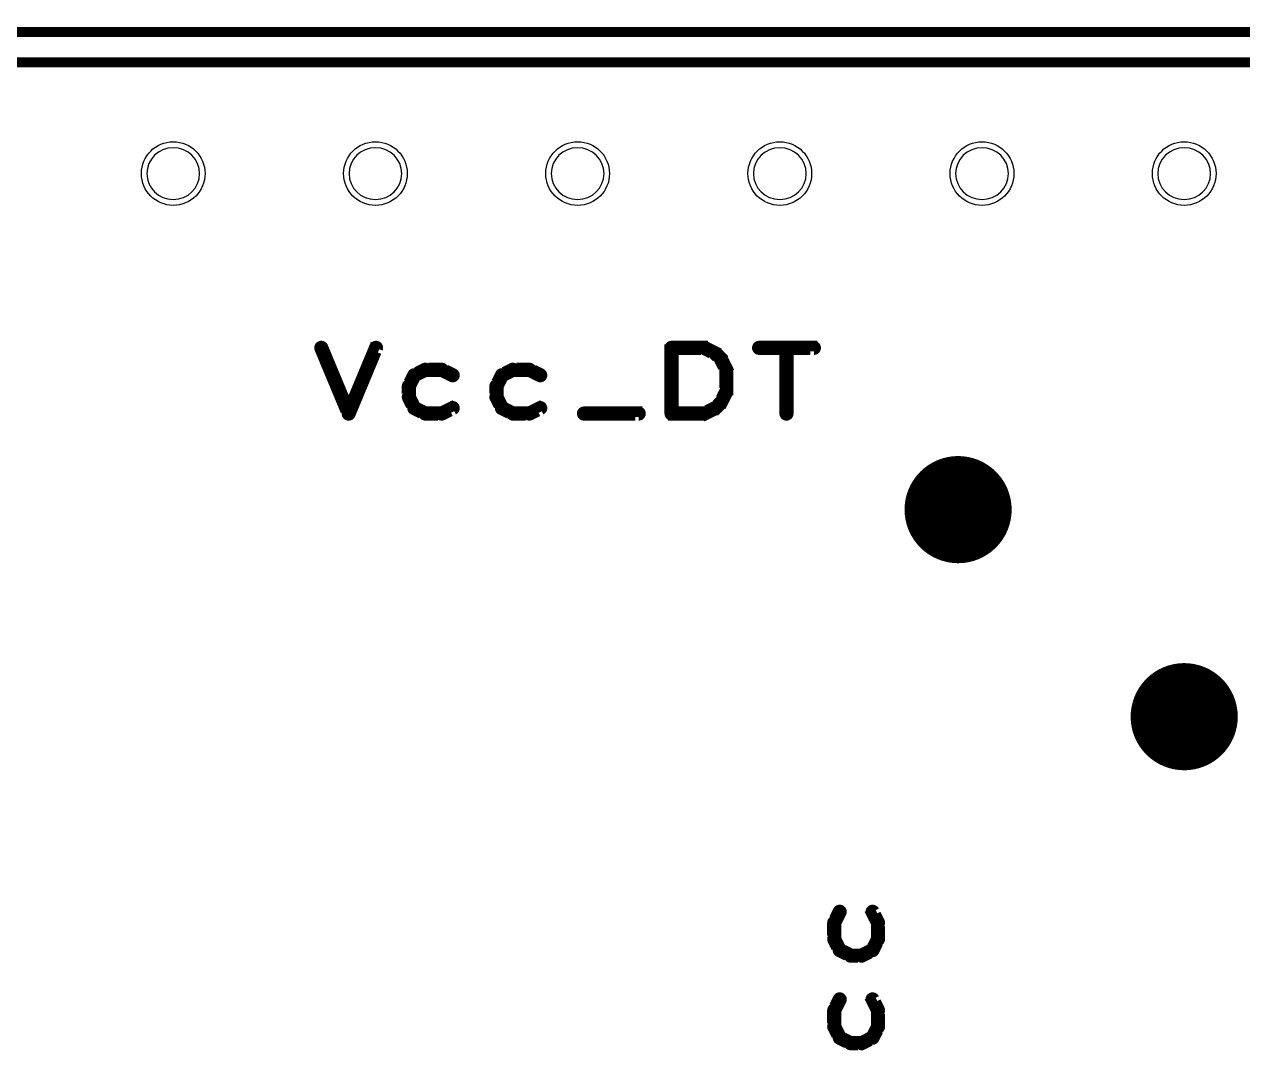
# Model space of a CAD drawing. Extents: x 1.5 to 98, y 12 to 104.4.
# Drawn here: x 51.47 to 66.77, y 47.29 to 60.29 of the extents above; entities that cross this region are included whole.
import ezdxf

# ---------------------------------------------------------------- set-up
doc = ezdxf.new("R2010")
doc.units = 0
doc.layers.get('0').update_dxf_attribs({"linetype": 'CONTINUOUS'})
for name, color, linetype in [('_DRILL', 251, 'CONTINUOUS'), ('BOTTOM_SOLDER_MASK', 6, 'CONTINUOUS'), ('DOCUMENTATION1', 3, 'CONTINUOUS'), ('TOP_SILKSCREEN', 1, 'CONTINUOUS'), ('TOP_SOLDER_MASK', 2, 'CONTINUOUS')]:
    doc.layers.add(name, color=color, linetype=linetype)

# ---------------------------------------------------------------- blocks, each defined once
blk = doc.blocks.new('VIA')
at = {"const_width": 0.6096}
blk.add_lwpolyline([(-0.3048, 0, 1), (0.3048, 0, 1)], format="xyb", close=True, dxfattribs=at)
blk = doc.blocks.new('STYLE1')
at = {"const_width": 0.6}
blk.add_lwpolyline([(-0.3, 0, 1), (0.3, 0, 1)], format="xyb", close=True, dxfattribs=at)
blk = doc.blocks.new('_HOLE')
blk.add_circle((0, 0), 0.5)

msp = doc.modelspace()

# ---------------------------------------------------------------- linework, layer by layer
at = {"layer": 'DOCUMENTATION1', "color": 94}
msp.add_lwpolyline([(95.5675, 41.402, 0.127, 0.127, 0), (33.9725, 41.402, 0, 0, 0), (33.9725, 41.402, 0.0635, 0.0635, 0), (33.9725, 41.4338, 0.0635, 0.0635, 1), (33.9725, 41.3702, 0, 0, 0), (33.9407, 41.402, 0.0635, 0.0635, 1), (34.0043, 41.402, 0, 0, 0), (33.9725, 41.402, 0, 0, 0), (33.9725, 41.402, 0.127, 0.127, 0), (33.9725, 60.198, 0.127, 0.127, 0), (33.9725, 60.198, 0, 0, 0), (33.9725, 60.198, 0.0635, 0.0635, 0), (34.0043, 60.198, 0.0635, 0.0635, 1), (33.9407, 60.198, 0, 0, 0), (33.9725, 60.2298, 0.0635, 0.0635, 1), (33.9725, 60.1662, 0, 0, 0), (33.9725, 60.198, 0, 0, 0), (33.9725, 60.198, 0.127, 0.127, 0), (95.5675, 60.198, 0, 0, 0)], format="xyseb", dxfattribs=at)
at = {"layer": 'TOP_SILKSCREEN', "color": 135}
for points in [[(34.3535, 59.817, 0.127, 0.127, 0), (95.1865, 59.817, 0, 0, 0)], [(55.2411, 56.2484, 0.0889, 0.0889, 1), (55.1589, 56.2142, 0, 0, 0), (55.2, 56.2313, 0, 0, 0), (55.2, 56.2313, 0.1778, 0.1778, 0), (55.5438, 55.4063, 0.1778, 0.1778, 0), (55.5438, 55.4063, 0, 0, 0), (55.5438, 55.4063, 0.0889, 0.0889, 0), (55.5027, 55.3892, 0.0889, 0.0889, 1), (55.5849, 55.4234, 0, 0, 0)], [(55.5027, 55.4234, 0.0889, 0.0889, 1), (55.5849, 55.3892, 0, 0, 0), (55.5438, 55.4063, 0, 0, 0), (55.5438, 55.4063, 0.1778, 0.1778, 0), (55.8875, 56.2313, 0.1778, 0.1778, 0), (55.8875, 56.2313, 0, 0, 0), (55.8875, 56.2313, 0.0889, 0.0889, 0), (55.9286, 56.2142, 0.0889, 0.0889, 1), (55.8464, 56.2484, 0, 0, 0)], [(59.5555, 55.4063, 0.0889, 0.0889, 1), (59.6445, 55.4063, 0, 0, 0), (59.6, 55.4063, 0, 0, 0), (59.6, 55.4063, 0.1778, 0.1778, 0), (59.6, 56.2313, 0.1778, 0.1778, 0), (59.6, 56.2313, 0, 0, 0), (59.6, 56.2313, 0.0889, 0.0889, 0), (59.6445, 56.2313, 0.0889, 0.0889, 1), (59.5555, 56.2313, 0, 0, 0)], [(59.6, 56.2758, 0.0889, 0.0889, 1), (59.6, 56.1868, 0, 0, 0), (59.6, 56.2313, 0, 0, 0), (59.6, 56.2313, 0.1778, 0.1778, 0), (60.0125, 56.2313, 0.1778, 0.1778, 0), (60.0125, 56.2313, 0, 0, 0), (60.0125, 56.2313, 0.0889, 0.0889, 0), (60.0125, 56.1868, 0.0889, 0.0889, 1), (60.0125, 56.2758, 0, 0, 0)], [(60.0324, 56.2711, 0.0889, 0.0889, 1), (59.9926, 56.1915, 0, 0, 0), (60.0125, 56.2313, 0, 0, 0), (60.0125, 56.2313, 0.1778, 0.1778, 0), (60.15, 56.1625, 0.1778, 0.1778, 0), (60.15, 56.1625, 0, 0, 0), (60.15, 56.1625, 0.0889, 0.0889, 0), (60.1301, 56.1227, 0.0889, 0.0889, 1), (60.1699, 56.2023, 0, 0, 0)], [(60.7, 56.2758, 0.0889, 0.0889, 1), (60.7, 56.1868, 0, 0, 0), (60.7, 56.2313, 0, 0, 0), (60.7, 56.2313, 0.1778, 0.1778, 0), (61.3875, 56.2313, 0.1778, 0.1778, 0), (61.3875, 56.2313, 0, 0, 0), (61.3875, 56.2313, 0.0889, 0.0889, 0), (61.3875, 56.1868, 0.0889, 0.0889, 1), (61.3875, 56.2758, 0, 0, 0)], [(60.9993, 55.4063, 0.0889, 0.0889, 1), (61.0883, 55.4063, 0, 0, 0), (61.0438, 55.4063, 0, 0, 0), (61.0438, 55.4063, 0.1778, 0.1778, 0), (61.0438, 56.2313, 0.1778, 0.1778, 0), (61.0438, 56.2313, 0, 0, 0), (61.0438, 56.2313, 0.0889, 0.0889, 0), (61.0883, 56.2313, 0.0889, 0.0889, 1), (60.9993, 56.2313, 0, 0, 0)], [(60.1815, 56.194, 0.0889, 0.0889, 1), (60.1185, 56.131, 0, 0, 0), (60.15, 56.1625, 0, 0, 0), (60.15, 56.1625, 0.1778, 0.1778, 0), (60.2188, 56.0938, 0.1778, 0.1778, 0), (60.2188, 56.0938, 0, 0, 0), (60.2188, 56.0938, 0.0889, 0.0889, 0), (60.1873, 56.0623, 0.0889, 0.0889, 1), (60.2503, 56.1253, 0, 0, 0)], [(60.2586, 56.1137, 0.0889, 0.0889, 1), (60.179, 56.0739, 0, 0, 0), (60.2188, 56.0938, 0, 0, 0), (60.2188, 56.0938, 0.1778, 0.1778, 0), (60.2875, 55.9563, 0.1778, 0.1778, 0), (60.2875, 55.9563, 0, 0, 0), (60.2875, 55.9563, 0.0889, 0.0889, 0), (60.2477, 55.9364, 0.0889, 0.0889, 1), (60.3273, 55.9762, 0, 0, 0)], [(56.4086, 55.8676, 0.0889, 0.0889, 1), (56.329, 55.9074, 0, 0, 0), (56.3688, 55.8875, 0, 0, 0), (56.3688, 55.8875, 0.1778, 0.1778, 0), (56.3, 55.75, 0.1778, 0.1778, 0), (56.3, 55.75, 0, 0, 0), (56.3, 55.75, 0.0889, 0.0889, 0), (56.2602, 55.7699, 0.0889, 0.0889, 1), (56.3398, 55.7301, 0, 0, 0)], [(56.5262, 55.9165, 0.0889, 0.0889, 1), (56.4864, 55.9961, 0, 0, 0), (56.5063, 55.9563, 0, 0, 0), (56.5063, 55.9563, 0.1778, 0.1778, 0), (56.3688, 55.8875, 0.1778, 0.1778, 0), (56.3688, 55.8875, 0, 0, 0), (56.3688, 55.8875, 0.0889, 0.0889, 0), (56.3489, 55.9273, 0.0889, 0.0889, 1), (56.3887, 55.8477, 0, 0, 0)], [(56.7125, 55.9118, 0.0889, 0.0889, 1), (56.7125, 56.0008, 0, 0, 0), (56.7125, 55.9563, 0, 0, 0), (56.7125, 55.9563, 0.1778, 0.1778, 0), (56.5063, 55.9563, 0.1778, 0.1778, 0), (56.5063, 55.9563, 0, 0, 0), (56.5063, 55.9563, 0.0889, 0.0889, 0), (56.5063, 56.0008, 0.0889, 0.0889, 1), (56.5063, 55.9118, 0, 0, 0)], [(56.8301, 55.8477, 0.0889, 0.0889, 1), (56.8699, 55.9273, 0, 0, 0), (56.85, 55.8875, 0, 0, 0), (56.85, 55.8875, 0.1778, 0.1778, 0), (56.7125, 55.9563, 0.1778, 0.1778, 0), (56.7125, 55.9563, 0, 0, 0), (56.7125, 55.9563, 0.0889, 0.0889, 0), (56.7324, 55.9961, 0.0889, 0.0889, 1), (56.6926, 55.9165, 0, 0, 0)], [(57.5086, 55.8676, 0.0889, 0.0889, 1), (57.429, 55.9074, 0, 0, 0), (57.4688, 55.8875, 0, 0, 0), (57.4688, 55.8875, 0.1778, 0.1778, 0), (57.4, 55.75, 0.1778, 0.1778, 0), (57.4, 55.75, 0, 0, 0), (57.4, 55.75, 0.0889, 0.0889, 0), (57.3602, 55.7699, 0.0889, 0.0889, 1), (57.4398, 55.7301, 0, 0, 0)], [(57.6262, 55.9165, 0.0889, 0.0889, 1), (57.5864, 55.9961, 0, 0, 0), (57.6063, 55.9563, 0, 0, 0), (57.6063, 55.9563, 0.1778, 0.1778, 0), (57.4688, 55.8875, 0.1778, 0.1778, 0), (57.4688, 55.8875, 0, 0, 0), (57.4688, 55.8875, 0.0889, 0.0889, 0), (57.4489, 55.9273, 0.0889, 0.0889, 1), (57.4887, 55.8477, 0, 0, 0)], [(57.8125, 55.9118, 0.0889, 0.0889, 1), (57.8125, 56.0008, 0, 0, 0), (57.8125, 55.9563, 0, 0, 0), (57.8125, 55.9563, 0.1778, 0.1778, 0), (57.6063, 55.9563, 0.1778, 0.1778, 0), (57.6063, 55.9563, 0, 0, 0), (57.6063, 55.9563, 0.0889, 0.0889, 0), (57.6063, 56.0008, 0.0889, 0.0889, 1), (57.6063, 55.9118, 0, 0, 0)], [(57.9301, 55.8477, 0.0889, 0.0889, 1), (57.9699, 55.9273, 0, 0, 0), (57.95, 55.8875, 0, 0, 0), (57.95, 55.8875, 0.1778, 0.1778, 0), (57.8125, 55.9563, 0.1778, 0.1778, 0), (57.8125, 55.9563, 0, 0, 0), (57.8125, 55.9563, 0.0889, 0.0889, 0), (57.8324, 55.9961, 0.0889, 0.0889, 1), (57.7926, 55.9165, 0, 0, 0)], [(60.332, 55.9563, 0.0889, 0.0889, 1), (60.243, 55.9563, 0, 0, 0), (60.2875, 55.9563, 0, 0, 0), (60.2875, 55.9563, 0.1778, 0.1778, 0), (60.2875, 55.6813, 0.1778, 0.1778, 0), (60.2875, 55.6813, 0, 0, 0), (60.2875, 55.6813, 0.0889, 0.0889, 0), (60.243, 55.6813, 0.0889, 0.0889, 1), (60.332, 55.6813, 0, 0, 0)], [(56.3445, 55.75, 0.0889, 0.0889, 1), (56.2555, 55.75, 0, 0, 0), (56.3, 55.75, 0, 0, 0), (56.3, 55.75, 0.1778, 0.1778, 0), (56.3, 55.6125, 0.1778, 0.1778, 0), (56.3, 55.6125, 0, 0, 0), (56.3, 55.6125, 0.0889, 0.0889, 0), (56.2555, 55.6125, 0.0889, 0.0889, 1), (56.3445, 55.6125, 0, 0, 0)], [(57.4445, 55.75, 0.0889, 0.0889, 1), (57.3555, 55.75, 0, 0, 0), (57.4, 55.75, 0, 0, 0), (57.4, 55.75, 0.1778, 0.1778, 0), (57.4, 55.6125, 0.1778, 0.1778, 0), (57.4, 55.6125, 0, 0, 0), (57.4, 55.6125, 0.0889, 0.0889, 0), (57.3555, 55.6125, 0.0889, 0.0889, 1), (57.4445, 55.6125, 0, 0, 0)], [(56.3398, 55.6324, 0.0889, 0.0889, 1), (56.2602, 55.5926, 0, 0, 0), (56.3, 55.6125, 0, 0, 0), (56.3, 55.6125, 0.1778, 0.1778, 0), (56.3688, 55.475, 0.1778, 0.1778, 0), (56.3688, 55.475, 0, 0, 0), (56.3688, 55.475, 0.0889, 0.0889, 0), (56.329, 55.4551, 0.0889, 0.0889, 1), (56.4086, 55.4949, 0, 0, 0)], [(57.4398, 55.6324, 0.0889, 0.0889, 1), (57.3602, 55.5926, 0, 0, 0), (57.4, 55.6125, 0, 0, 0), (57.4, 55.6125, 0.1778, 0.1778, 0), (57.4688, 55.475, 0.1778, 0.1778, 0), (57.4688, 55.475, 0, 0, 0), (57.4688, 55.475, 0.0889, 0.0889, 0), (57.429, 55.4551, 0.0889, 0.0889, 1), (57.5086, 55.4949, 0, 0, 0)], [(60.3273, 55.6614, 0.0889, 0.0889, 1), (60.2477, 55.7012, 0, 0, 0), (60.2875, 55.6813, 0, 0, 0), (60.2875, 55.6813, 0.1778, 0.1778, 0), (60.2188, 55.5438, 0.1778, 0.1778, 0), (60.2188, 55.5438, 0, 0, 0), (60.2188, 55.5438, 0.0889, 0.0889, 0), (60.179, 55.5637, 0.0889, 0.0889, 1), (60.2586, 55.5239, 0, 0, 0)], [(56.3887, 55.5148, 0.0889, 0.0889, 1), (56.3489, 55.4352, 0, 0, 0), (56.3688, 55.475, 0, 0, 0), (56.3688, 55.475, 0.1778, 0.1778, 0), (56.5063, 55.4063, 0.1778, 0.1778, 0), (56.5063, 55.4063, 0, 0, 0), (56.5063, 55.4063, 0.0889, 0.0889, 0), (56.4864, 55.3665, 0.0889, 0.0889, 1), (56.5262, 55.4461, 0, 0, 0)], [(56.6926, 55.4461, 0.0889, 0.0889, 1), (56.7324, 55.3665, 0, 0, 0), (56.7125, 55.4063, 0, 0, 0), (56.7125, 55.4063, 0.1778, 0.1778, 0), (56.85, 55.475, 0.1778, 0.1778, 0), (56.85, 55.475, 0, 0, 0), (56.85, 55.475, 0.0889, 0.0889, 0), (56.8699, 55.4352, 0.0889, 0.0889, 1), (56.8301, 55.5148, 0, 0, 0)], [(57.4887, 55.5148, 0.0889, 0.0889, 1), (57.4489, 55.4352, 0, 0, 0), (57.4688, 55.475, 0, 0, 0), (57.4688, 55.475, 0.1778, 0.1778, 0), (57.6063, 55.4063, 0.1778, 0.1778, 0), (57.6063, 55.4063, 0, 0, 0), (57.6063, 55.4063, 0.0889, 0.0889, 0), (57.5864, 55.3665, 0.0889, 0.0889, 1), (57.6262, 55.4461, 0, 0, 0)], [(57.7926, 55.4461, 0.0889, 0.0889, 1), (57.8324, 55.3665, 0, 0, 0), (57.8125, 55.4063, 0, 0, 0), (57.8125, 55.4063, 0.1778, 0.1778, 0), (57.95, 55.475, 0.1778, 0.1778, 0), (57.95, 55.475, 0, 0, 0), (57.95, 55.475, 0.0889, 0.0889, 0), (57.9699, 55.4352, 0.0889, 0.0889, 1), (57.9301, 55.5148, 0, 0, 0)], [(60.1699, 55.4352, 0.0889, 0.0889, 1), (60.1301, 55.5148, 0, 0, 0), (60.15, 55.475, 0, 0, 0), (60.15, 55.475, 0.1778, 0.1778, 0), (60.0125, 55.4063, 0.1778, 0.1778, 0), (60.0125, 55.4063, 0, 0, 0), (60.0125, 55.4063, 0.0889, 0.0889, 0), (59.9926, 55.4461, 0.0889, 0.0889, 1), (60.0324, 55.3665, 0, 0, 0)], [(60.2503, 55.5123, 0.0889, 0.0889, 1), (60.1873, 55.5753, 0, 0, 0), (60.2188, 55.5438, 0, 0, 0), (60.2188, 55.5438, 0.1778, 0.1778, 0), (60.15, 55.475, 0.1778, 0.1778, 0), (60.15, 55.475, 0, 0, 0), (60.15, 55.475, 0.0889, 0.0889, 0), (60.1185, 55.5065, 0.0889, 0.0889, 1), (60.1815, 55.4435, 0, 0, 0)], [(56.5063, 55.4508, 0.0889, 0.0889, 1), (56.5063, 55.3618, 0, 0, 0), (56.5063, 55.4063, 0, 0, 0), (56.5063, 55.4063, 0.1778, 0.1778, 0), (56.7125, 55.4063, 0.1778, 0.1778, 0), (56.7125, 55.4063, 0, 0, 0), (56.7125, 55.4063, 0.0889, 0.0889, 0), (56.7125, 55.3618, 0.0889, 0.0889, 1), (56.7125, 55.4508, 0, 0, 0)], [(57.6063, 55.4508, 0.0889, 0.0889, 1), (57.6063, 55.3618, 0, 0, 0), (57.6063, 55.4063, 0, 0, 0), (57.6063, 55.4063, 0.1778, 0.1778, 0), (57.8125, 55.4063, 0.1778, 0.1778, 0), (57.8125, 55.4063, 0, 0, 0), (57.8125, 55.4063, 0.0889, 0.0889, 0), (57.8125, 55.3618, 0.0889, 0.0889, 1), (57.8125, 55.4508, 0, 0, 0)], [(58.5, 55.4508, 0.0889, 0.0889, 1), (58.5, 55.3618, 0, 0, 0), (58.5, 55.4063, 0, 0, 0), (58.5, 55.4063, 0.1778, 0.1778, 0), (59.1875, 55.4063, 0.1778, 0.1778, 0), (59.1875, 55.4063, 0, 0, 0), (59.1875, 55.4063, 0.0889, 0.0889, 0), (59.1875, 55.3618, 0.0889, 0.0889, 1), (59.1875, 55.4508, 0, 0, 0)], [(60.0125, 55.3618, 0.0889, 0.0889, 1), (60.0125, 55.4508, 0, 0, 0), (60.0125, 55.4063, 0, 0, 0), (60.0125, 55.4063, 0.1778, 0.1778, 0), (59.6, 55.4063, 0.1778, 0.1778, 0), (59.6, 55.4063, 0, 0, 0), (59.6, 55.4063, 0.0889, 0.0889, 0), (59.6, 55.4508, 0.0889, 0.0889, 1), (59.6, 55.3618, 0, 0, 0)], [(61.7523, 49.1301, 0.0889, 0.0889, 1), (61.6727, 49.1699, 0, 0, 0), (61.7125, 49.15, 0, 0, 0), (61.7125, 49.15, 0.1778, 0.1778, 0), (61.6437, 49.0125, 0.1778, 0.1778, 0), (61.6437, 49.0125, 0, 0, 0), (61.6437, 49.0125, 0.0889, 0.0889, 0), (61.6039, 49.0324, 0.0889, 0.0889, 1), (61.6835, 48.9926, 0, 0, 0)], [(62.1539, 48.9926, 0.0889, 0.0889, 1), (62.2335, 49.0324, 0, 0, 0), (62.1937, 49.0125, 0, 0, 0), (62.1937, 49.0125, 0.1778, 0.1778, 0), (62.125, 49.15, 0.1778, 0.1778, 0), (62.125, 49.15, 0, 0, 0), (62.125, 49.15, 0.0889, 0.0889, 0), (62.1648, 49.1699, 0.0889, 0.0889, 1), (62.0852, 49.1301, 0, 0, 0)], [(61.6882, 49.0125, 0.0889, 0.0889, 1), (61.5992, 49.0125, 0, 0, 0), (61.6437, 49.0125, 0, 0, 0), (61.6437, 49.0125, 0.1778, 0.1778, 0), (61.6437, 48.8063, 0.1778, 0.1778, 0), (61.6437, 48.8063, 0, 0, 0), (61.6437, 48.8063, 0.0889, 0.0889, 0), (61.5992, 48.8063, 0.0889, 0.0889, 1), (61.6882, 48.8063, 0, 0, 0)], [(62.1492, 48.8063, 0.0889, 0.0889, 1), (62.2382, 48.8063, 0, 0, 0), (62.1937, 48.8063, 0, 0, 0), (62.1937, 48.8063, 0.1778, 0.1778, 0), (62.1937, 49.0125, 0.1778, 0.1778, 0), (62.1937, 49.0125, 0, 0, 0), (62.1937, 49.0125, 0.0889, 0.0889, 0), (62.2382, 49.0125, 0.0889, 0.0889, 1), (62.1492, 49.0125, 0, 0, 0)], [(61.6835, 48.8262, 0.0889, 0.0889, 1), (61.6039, 48.7864, 0, 0, 0), (61.6437, 48.8063, 0, 0, 0), (61.6437, 48.8063, 0.1778, 0.1778, 0), (61.7125, 48.6688, 0.1778, 0.1778, 0), (61.7125, 48.6688, 0, 0, 0), (61.7125, 48.6688, 0.0889, 0.0889, 0), (61.6727, 48.6489, 0.0889, 0.0889, 1), (61.7523, 48.6887, 0, 0, 0)], [(62.0852, 48.6887, 0.0889, 0.0889, 1), (62.1648, 48.6489, 0, 0, 0), (62.125, 48.6688, 0, 0, 0), (62.125, 48.6688, 0.1778, 0.1778, 0), (62.1937, 48.8063, 0.1778, 0.1778, 0), (62.1937, 48.8063, 0, 0, 0), (62.1937, 48.8063, 0.0889, 0.0889, 0), (62.2335, 48.7864, 0.0889, 0.0889, 1), (62.1539, 48.8262, 0, 0, 0)], [(61.7324, 48.7086, 0.0889, 0.0889, 1), (61.6926, 48.629, 0, 0, 0), (61.7125, 48.6688, 0, 0, 0), (61.7125, 48.6688, 0.1778, 0.1778, 0), (61.85, 48.6, 0.1778, 0.1778, 0), (61.85, 48.6, 0, 0, 0), (61.85, 48.6, 0.0889, 0.0889, 0), (61.8301, 48.5602, 0.0889, 0.0889, 1), (61.8699, 48.6398, 0, 0, 0)], [(61.85, 48.6445, 0.0889, 0.0889, 1), (61.85, 48.5555, 0, 0, 0), (61.85, 48.6, 0, 0, 0), (61.85, 48.6, 0.1778, 0.1778, 0), (61.9875, 48.6, 0.1778, 0.1778, 0), (61.9875, 48.6, 0, 0, 0), (61.9875, 48.6, 0.0889, 0.0889, 0), (61.9875, 48.5555, 0.0889, 0.0889, 1), (61.9875, 48.6445, 0, 0, 0)], [(61.9676, 48.6398, 0.0889, 0.0889, 1), (62.0074, 48.5602, 0, 0, 0), (61.9875, 48.6, 0, 0, 0), (61.9875, 48.6, 0.1778, 0.1778, 0), (62.125, 48.6688, 0.1778, 0.1778, 0), (62.125, 48.6688, 0, 0, 0), (62.125, 48.6688, 0.0889, 0.0889, 0), (62.1449, 48.629, 0.0889, 0.0889, 1), (62.1051, 48.7086, 0, 0, 0)], [(61.7523, 48.0301, 0.0889, 0.0889, 1), (61.6727, 48.0699, 0, 0, 0), (61.7125, 48.05, 0, 0, 0), (61.7125, 48.05, 0.1778, 0.1778, 0), (61.6437, 47.9125, 0.1778, 0.1778, 0), (61.6437, 47.9125, 0, 0, 0), (61.6437, 47.9125, 0.0889, 0.0889, 0), (61.6039, 47.9324, 0.0889, 0.0889, 1), (61.6835, 47.8926, 0, 0, 0)], [(62.1539, 47.8926, 0.0889, 0.0889, 1), (62.2335, 47.9324, 0, 0, 0), (62.1937, 47.9125, 0, 0, 0), (62.1937, 47.9125, 0.1778, 0.1778, 0), (62.125, 48.05, 0.1778, 0.1778, 0), (62.125, 48.05, 0, 0, 0), (62.125, 48.05, 0.0889, 0.0889, 0), (62.1648, 48.0699, 0.0889, 0.0889, 1), (62.0852, 48.0301, 0, 0, 0)], [(61.6882, 47.9125, 0.0889, 0.0889, 1), (61.5992, 47.9125, 0, 0, 0), (61.6437, 47.9125, 0, 0, 0), (61.6437, 47.9125, 0.1778, 0.1778, 0), (61.6437, 47.7063, 0.1778, 0.1778, 0), (61.6437, 47.7063, 0, 0, 0), (61.6437, 47.7063, 0.0889, 0.0889, 0), (61.5992, 47.7063, 0.0889, 0.0889, 1), (61.6882, 47.7063, 0, 0, 0)], [(62.1492, 47.7063, 0.0889, 0.0889, 1), (62.2382, 47.7063, 0, 0, 0), (62.1937, 47.7063, 0, 0, 0), (62.1937, 47.7063, 0.1778, 0.1778, 0), (62.1937, 47.9125, 0.1778, 0.1778, 0), (62.1937, 47.9125, 0, 0, 0), (62.1937, 47.9125, 0.0889, 0.0889, 0), (62.2382, 47.9125, 0.0889, 0.0889, 1), (62.1492, 47.9125, 0, 0, 0)], [(61.6835, 47.7262, 0.0889, 0.0889, 1), (61.6039, 47.6864, 0, 0, 0), (61.6437, 47.7063, 0, 0, 0), (61.6437, 47.7063, 0.1778, 0.1778, 0), (61.7125, 47.5688, 0.1778, 0.1778, 0), (61.7125, 47.5688, 0, 0, 0), (61.7125, 47.5688, 0.0889, 0.0889, 0), (61.6727, 47.5489, 0.0889, 0.0889, 1), (61.7523, 47.5887, 0, 0, 0)], [(62.0852, 47.5887, 0.0889, 0.0889, 1), (62.1648, 47.5489, 0, 0, 0), (62.125, 47.5688, 0, 0, 0), (62.125, 47.5688, 0.1778, 0.1778, 0), (62.1937, 47.7063, 0.1778, 0.1778, 0), (62.1937, 47.7063, 0, 0, 0), (62.1937, 47.7063, 0.0889, 0.0889, 0), (62.2335, 47.6864, 0.0889, 0.0889, 1), (62.1539, 47.7262, 0, 0, 0)], [(61.7324, 47.6086, 0.0889, 0.0889, 1), (61.6926, 47.529, 0, 0, 0), (61.7125, 47.5688, 0, 0, 0), (61.7125, 47.5688, 0.1778, 0.1778, 0), (61.85, 47.5, 0.1778, 0.1778, 0), (61.85, 47.5, 0, 0, 0), (61.85, 47.5, 0.0889, 0.0889, 0), (61.8301, 47.4602, 0.0889, 0.0889, 1), (61.8699, 47.5398, 0, 0, 0)], [(61.85, 47.5445, 0.0889, 0.0889, 1), (61.85, 47.4555, 0, 0, 0), (61.85, 47.5, 0, 0, 0), (61.85, 47.5, 0.1778, 0.1778, 0), (61.9875, 47.5, 0.1778, 0.1778, 0), (61.9875, 47.5, 0, 0, 0), (61.9875, 47.5, 0.0889, 0.0889, 0), (61.9875, 47.4555, 0.0889, 0.0889, 1), (61.9875, 47.5445, 0, 0, 0)], [(61.9676, 47.5398, 0.0889, 0.0889, 1), (62.0074, 47.4602, 0, 0, 0), (61.9875, 47.5, 0, 0, 0), (61.9875, 47.5, 0.1778, 0.1778, 0), (62.125, 47.5688, 0.1778, 0.1778, 0), (62.125, 47.5688, 0, 0, 0), (62.125, 47.5688, 0.0889, 0.0889, 0), (62.1449, 47.529, 0.0889, 0.0889, 1), (62.1051, 47.6086, 0, 0, 0)]]:
    msp.add_lwpolyline(points, format="xyseb", dxfattribs=at)

# ---------------------------------------------------------------- block references
at = {"layer": '_DRILL'}
for p, xscale, yscale in [((53.34, 58.42), 0.8, 0.8), ((55.88, 58.42), 0.8, 0.8), ((58.42, 58.42), 0.8, 0.8), ((60.96, 58.42), 0.8, 0.8), ((63.5, 58.42), 0.8, 0.8), ((66.04, 58.42), 0.8, 0.8), ((63.2, 54.2), 0.6096, 0.6096), ((66.04, 51.6), 0.6096, 0.6096)]:
    msp.add_blockref('_HOLE', p, dxfattribs=dict(at, xscale=xscale, yscale=yscale))
at = {"layer": 'BOTTOM_SOLDER_MASK', "color": 253, "xscale": 1.106, "yscale": 1.083}
for p in [(53.34, 58.42), (53.34, 58.42), (55.88, 58.42), (55.88, 58.42), (58.42, 58.42), (58.42, 58.42), (60.96, 58.42), (60.96, 58.42), (63.5, 58.42), (63.5, 58.42), (66.04, 58.42), (66.04, 58.42)]:
    msp.add_blockref('STYLE1', p, dxfattribs=at)
at = {"layer": 'BOTTOM_SOLDER_MASK', "color": 2, "xscale": 1.104, "yscale": 1.104}
for p in [(63.2, 54.2), (63.2, 54.2), (66.04, 51.6), (66.04, 51.6)]:
    msp.add_blockref('VIA', p, dxfattribs=at)
at = {"layer": 'TOP_SOLDER_MASK', "color": 253, "xscale": 1.106, "yscale": 1.083}
for p in [(53.34, 58.42), (53.34, 58.42), (55.88, 58.42), (55.88, 58.42), (58.42, 58.42), (58.42, 58.42), (60.96, 58.42), (60.96, 58.42), (63.5, 58.42), (63.5, 58.42), (66.04, 58.42), (66.04, 58.42)]:
    msp.add_blockref('STYLE1', p, dxfattribs=at)
at = {"layer": 'TOP_SOLDER_MASK', "color": 2, "xscale": 1.104, "yscale": 1.104}
for p in [(63.2, 54.2), (63.2, 54.2), (66.04, 51.6), (66.04, 51.6)]:
    msp.add_blockref('VIA', p, dxfattribs=at)

doc.saveas('drawing.dxf')
